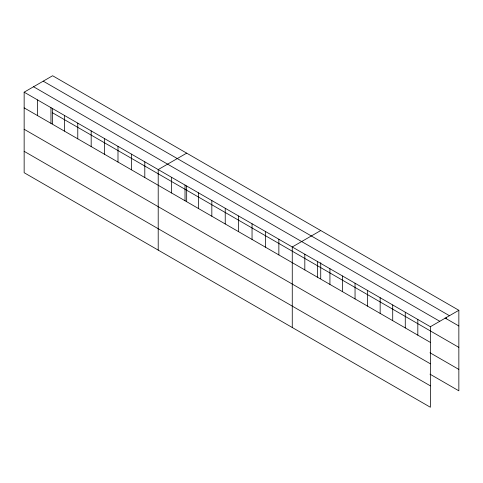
<?xml version="1.0" encoding="UTF-8"?>
<svg xmlns="http://www.w3.org/2000/svg" width="483" height="483" viewBox="0 0 483 483"><rect width="100%" height="100%" fill="white"/><g stroke="black" fill="none" stroke-linecap="round" stroke-linejoin="round"><path stroke-width="0.72" d="M24.15 92.181L430.383 326.719L430.383 407.254L24.15 172.715L24.15 92.181L52.617 75.746L458.85 310.285L458.85 390.819L429.973 374.144M186.673 153.147L158.207 169.581L158.207 250.116M320.73 230.542L292.263 246.976L292.263 327.51M430.383 326.719L458.85 310.285M43.222 81.168L449.456 315.707M445.036 318.001L458.85 325.977M33.544 86.759L439.778 321.298M52.617 112.835L458.85 347.374M24.15 107.872L430.383 342.411M429.973 352.747L458.85 369.423M24.15 129.269L430.383 363.808M24.15 151.318L430.383 385.857M446.292 317.234L446.292 318.726M417.825 319.468L417.825 335.16M405.273 312.223L405.273 327.915M392.715 304.972L392.715 320.664M380.157 297.721L380.157 313.413M367.605 290.47L367.605 306.162M355.047 283.225L355.047 298.917M342.489 275.974L342.489 291.666M329.931 268.723L329.931 284.415M320.73 262.637L320.73 278.655M317.379 261.478L317.379 277.17M304.821 254.227L304.821 269.919M278.86 239.236L278.86 254.927M265.451 231.496L265.451 247.187M252.048 223.756L252.048 239.447M238.644 216.016L238.644 231.707M225.235 208.276L225.235 223.967M211.832 200.536L211.832 216.227M198.422 192.795L198.422 208.487M186.673 185.955L186.673 201.26M185.019 185.061L185.019 200.753M171.616 177.321L171.616 193.013M144.803 161.841L144.803 177.533M131.394 154.101L131.394 169.793M117.991 146.361L117.991 162.053M104.582 138.621L104.582 154.312M91.178 130.881L91.178 146.572M77.775 123.141L77.775 138.832M64.366 115.401L64.366 131.092M52.617 108.554L52.617 123.859M50.963 107.661L50.963 123.352M37.553 99.921L37.553 115.612"/></g></svg>
